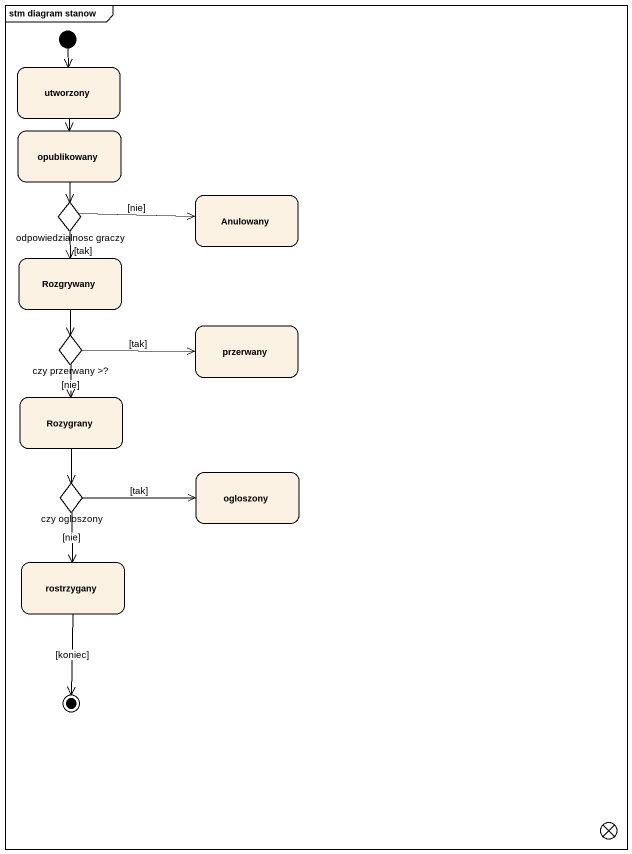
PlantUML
@startuml
mainframe stm diagram stanow
hide empty description
state utworzony
state opublikowany
state "odpowiedzialnosc graczy" as odpowiedzialnosc_graczy <<choice>>
state Anulowany
state Rozgrywany
state "czy przerwany >?" as czy_przerwany <<choice>>
state przerwany
state Rozygrany
state ogloszony
state "czy ogloszony" as czy_ogloszony <<choice>>
state rostrzygany
state exit1 <<choice>>
[*] --> utworzony
utworzony --> opublikowany
opublikowany --> odpowiedzialnosc_graczy
odpowiedzialnosc_graczy -right-> Anulowany : [nie]
odpowiedzialnosc_graczy --> Rozgrywany : [tak]
Rozgrywany --> czy_przerwany
czy_przerwany -right-> przerwany : [tak]
czy_przerwany --> Rozygrany : [nie]
Rozygrany --> czy_ogloszony
czy_ogloszony -right-> ogloszony : [tak]
czy_ogloszony --> rostrzygany : [nie]
rostrzygany --> [*] : [koniec]
@enduml
